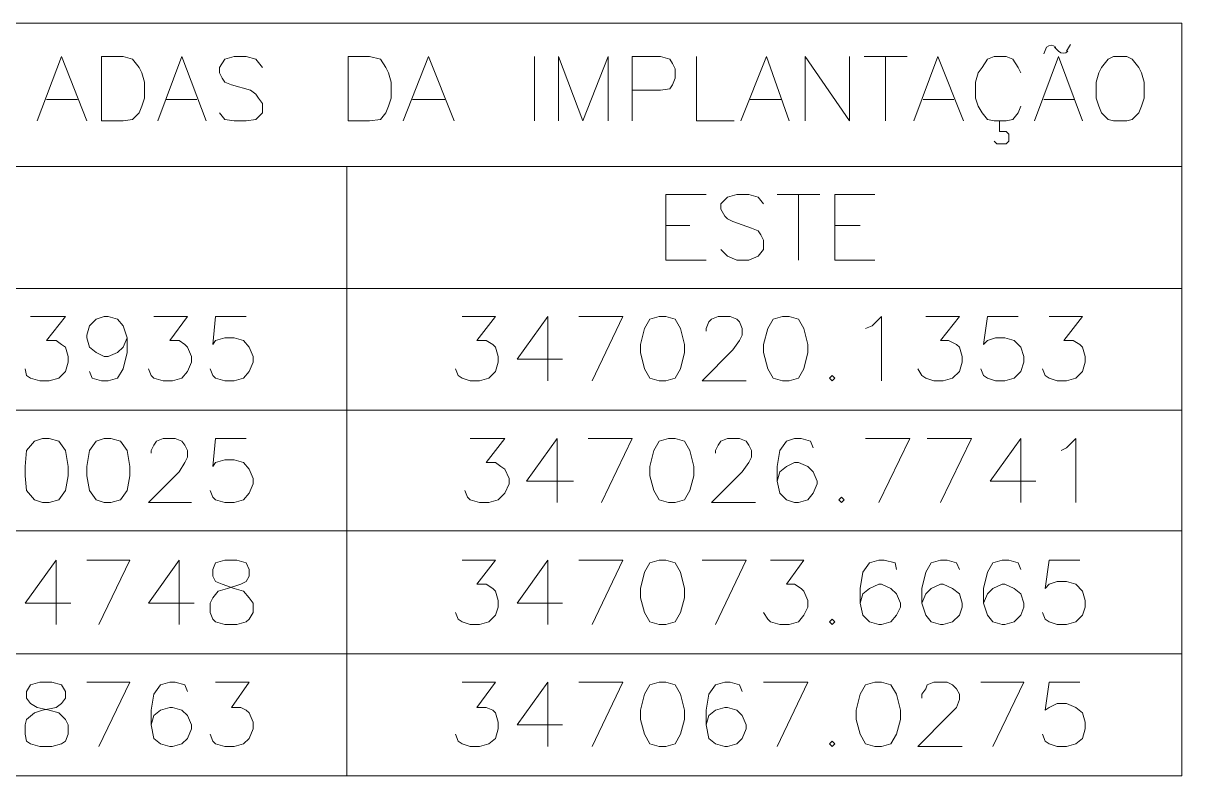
# Model space of a CAD drawing. Header units: millimetres. Extents: x 2928 to 3112, y 1220 to 1280.
# Drawn here: x 2998.234 to 3001.116, y 1235.11 to 1236.984 of the extents above; entities that cross this region are included whole.
import ezdxf

# ---------------------------------------------------------------- set-up
doc = ezdxf.new("R2010")
doc.units = ezdxf.units.MM

msp = doc.modelspace()

# ---------------------------------------------------------------- linework, layer by layer
at = {"color": 7, "linetype": 'Continuous', "lineweight": 5, "true_color": 0x000007}
for points in [[(2995.63876, 1236.62689), (2995.63876, 1236.98356), (3001.1155, 1236.98356), (3001.1155, 1236.62689)], [(3000.77217, 1236.90689), (3000.77883, 1236.92356), (3000.77883, 1236.92356)], [(3000.79883, 1236.92356), (3000.80883, 1236.91356), (3000.80883, 1236.91356)], [(3000.82883, 1236.91356), (3000.83883, 1236.93023), (3000.83883, 1236.93023)], [(2998.2688, 1236.74022), (2998.3288, 1236.90023), (2998.39213, 1236.74022)], [(2998.5688, 1236.74022), (2998.6288, 1236.90023), (2998.6888, 1236.74022)], [(2998.82881, 1236.87356), (2998.81214, 1236.89356), (2998.7888, 1236.90023), (2998.7588, 1236.90023), (2998.73547, 1236.89356), (2998.72214, 1236.87356), (2998.72214, 1236.86022), (2998.7288, 1236.84689), (2998.73547, 1236.83689), (2998.75214, 1236.83022), (2998.79881, 1236.81689), (2998.81214, 1236.80689), (2998.81881, 1236.79689), (2998.82881, 1236.78356), (2998.82881, 1236.76022), (2998.81214, 1236.74356), (2998.7888, 1236.74022), (2998.7588, 1236.74022), (2998.73547, 1236.74356), (2998.72214, 1236.76022)], [(2999.17881, 1236.74022), (2999.24214, 1236.90023), (2999.30548, 1236.74022)], [(2999.50548, 1236.90023), (2999.50548, 1236.74022), (2999.50548, 1236.74022)], [(2999.56548, 1236.74022), (2999.56548, 1236.90023), (2999.62548, 1236.74022), (2999.68882, 1236.90023), (2999.68882, 1236.74022)], [(2999.74882, 1236.74022), (2999.74882, 1236.90023), (2999.81882, 1236.90023), (2999.84215, 1236.89356), (2999.84882, 1236.88356), (2999.85549, 1236.87023), (2999.85549, 1236.84689), (2999.84882, 1236.83022), (2999.84215, 1236.82022), (2999.81882, 1236.81689), (2999.74882, 1236.81689)], [(2999.90882, 1236.90023), (2999.90882, 1236.74022), (3000.00216, 1236.74022)], [(3000.01882, 1236.74022), (3000.08216, 1236.90023), (3000.13882, 1236.74022)], [(3000.17882, 1236.74022), (3000.17882, 1236.90023), (3000.28883, 1236.74022), (3000.28883, 1236.90023)], [(3000.32549, 1236.90023), (3000.43216, 1236.90023), (3000.43216, 1236.90023)], [(3000.37883, 1236.90023), (3000.37883, 1236.74022), (3000.37883, 1236.74022)], [(3000.44883, 1236.74022), (3000.50883, 1236.90023), (3000.57216, 1236.74022)], [(3000.7155, 1236.86022), (3000.70883, 1236.87356), (3000.6955, 1236.89356), (3000.67883, 1236.90023), (3000.64883, 1236.90023), (3000.63216, 1236.89356), (3000.61883, 1236.87356), (3000.60883, 1236.86022), (3000.60216, 1236.83689), (3000.60216, 1236.79689), (3000.60883, 1236.77689), (3000.61883, 1236.76022), (3000.63216, 1236.74356), (3000.64883, 1236.74022), (3000.67883, 1236.74022), (3000.6955, 1236.74356), (3000.70883, 1236.76022), (3000.7155, 1236.77689)], [(3000.74883, 1236.74022), (3000.80883, 1236.90023), (3000.86883, 1236.74022)], [(2998.29213, 1236.79356), (2998.3688, 1236.79356), (2998.3688, 1236.79356)], [(2998.5888, 1236.79356), (2998.66547, 1236.79356), (2998.66547, 1236.79356)], [(2999.20214, 1236.79356), (2999.28215, 1236.79356), (2999.28215, 1236.79356)], [(3000.04216, 1236.79356), (3000.11882, 1236.79356), (3000.11882, 1236.79356)], [(3000.47216, 1236.79356), (3000.54883, 1236.79356), (3000.54883, 1236.79356)], [(3000.77217, 1236.79356), (3000.84883, 1236.79356), (3000.84883, 1236.79356)], [(3000.64883, 1236.69022), (3000.6555, 1236.68356), (3000.67883, 1236.68356), (3000.6855, 1236.69022), (3000.6855, 1236.70689), (3000.67883, 1236.71356), (3000.66217, 1236.71356), (3000.66217, 1236.74022)], [(2999.03881, 1236.62689), (2999.03881, 1236.32355), (2999.03881, 1236.02021), (2999.03881, 1235.72021), (2999.03881, 1235.41354), (2999.03881, 1235.1102)], [(3001.1155, 1236.62689), (3001.1155, 1236.32355), (3001.1155, 1236.02021), (3001.1155, 1235.72021), (3001.1155, 1235.41354), (3001.1155, 1235.1102)], [(2999.83215, 1236.39355), (2999.83215, 1236.55689), (2999.93215, 1236.55689)], [(3000.07549, 1236.53355), (3000.06216, 1236.55022), (3000.03882, 1236.55689), (3000.00882, 1236.55689), (2999.98549, 1236.55022), (2999.96882, 1236.53355), (2999.96882, 1236.52022), (2999.97882, 1236.50355), (2999.98549, 1236.49689), (2999.99882, 1236.49022), (3000.04549, 1236.47355), (3000.06216, 1236.46689), (3000.06882, 1236.45689), (3000.07549, 1236.44355), (3000.07549, 1236.42022), (3000.06216, 1236.40355), (3000.03882, 1236.39355), (3000.00882, 1236.39355), (2999.98549, 1236.40355), (2999.96882, 1236.42022)], [(3000.10882, 1236.55689), (3000.21549, 1236.55689), (3000.21549, 1236.55689)], [(3000.16216, 1236.55689), (3000.16216, 1236.39355), (3000.16216, 1236.39355)], [(3000.25216, 1236.39355), (3000.25216, 1236.55689), (3000.35216, 1236.55689)], [(2999.83215, 1236.48022), (2999.89215, 1236.48022), (2999.89215, 1236.48022)], [(3000.25216, 1236.48022), (3000.31549, 1236.48022), (3000.31549, 1236.48022)], [(2999.83215, 1236.39355), (2999.93215, 1236.39355), (2999.93215, 1236.39355)], [(3000.25216, 1236.39355), (3000.35216, 1236.39355), (3000.35216, 1236.39355)], [(2995.63876, 1236.32355), (2996.00543, 1236.32355), (2996.84544, 1236.32355), (2998.5288, 1236.32355)], [(2998.36213, 1236.32355), (3001.1155, 1236.32355), (3001.1155, 1236.32355)], [(2998.25213, 1236.25355), (2998.3388, 1236.25355), (2998.29213, 1236.19355), (2998.31546, 1236.19355), (2998.3288, 1236.18355), (2998.3388, 1236.17688), (2998.34547, 1236.15355), (2998.34547, 1236.14021), (2998.3388, 1236.11688), (2998.32213, 1236.10021), (2998.2988, 1236.09355), (2998.27546, 1236.09355), (2998.25213, 1236.10021), (2998.24213, 1236.10688), (2998.2388, 1236.12355)], [(2998.49213, 1236.20022), (2998.48213, 1236.17688), (2998.4688, 1236.16355), (2998.44547, 1236.15355), (2998.43547, 1236.15355), (2998.41547, 1236.16355), (2998.3988, 1236.17688), (2998.39213, 1236.20022), (2998.39213, 1236.20688), (2998.3988, 1236.23022), (2998.41547, 1236.24688), (2998.43547, 1236.25355), (2998.44547, 1236.25355), (2998.4688, 1236.24688), (2998.48213, 1236.23022), (2998.49213, 1236.20022), (2998.49213, 1236.16355), (2998.48213, 1236.12355), (2998.4688, 1236.10021), (2998.44547, 1236.09355), (2998.4288, 1236.09355), (2998.40547, 1236.10021), (2998.3988, 1236.11688)], [(2998.5588, 1236.25355), (2998.64214, 1236.25355), (2998.5988, 1236.19355), (2998.62214, 1236.19355), (2998.63547, 1236.18355), (2998.64214, 1236.17688), (2998.65214, 1236.15355), (2998.65214, 1236.14021), (2998.64214, 1236.11688), (2998.6288, 1236.10021), (2998.60547, 1236.09355), (2998.58214, 1236.09355), (2998.5588, 1236.10021), (2998.55213, 1236.10688), (2998.54547, 1236.12355)], [(2998.7888, 1236.25355), (2998.71214, 1236.25355), (2998.70547, 1236.18355), (2998.71214, 1236.19355), (2998.73547, 1236.20022), (2998.7588, 1236.20022), (2998.78214, 1236.19355), (2998.79547, 1236.17688), (2998.80547, 1236.15355), (2998.80547, 1236.14021), (2998.79547, 1236.11688), (2998.78214, 1236.10021), (2998.7588, 1236.09355), (2998.73547, 1236.09355), (2998.71214, 1236.10021), (2998.70547, 1236.10688), (2998.6988, 1236.12355)], [(2999.32548, 1236.25355), (2999.40881, 1236.25355), (2999.36215, 1236.19355), (2999.38548, 1236.19355), (2999.40215, 1236.18355), (2999.40881, 1236.17688), (2999.41548, 1236.15355), (2999.41548, 1236.14021), (2999.40881, 1236.11688), (2999.39215, 1236.10021), (2999.36881, 1236.09355), (2999.34548, 1236.09355), (2999.32548, 1236.10021), (2999.31548, 1236.10688), (2999.30881, 1236.12355)], [(2999.53882, 1236.09355), (2999.53882, 1236.25355), (2999.46215, 1236.14688), (2999.57548, 1236.14688)], [(2999.64882, 1236.09355), (2999.72548, 1236.25355), (2999.61548, 1236.25355)], [(2999.93215, 1236.21688), (2999.93215, 1236.22355), (2999.93882, 1236.24022), (2999.94549, 1236.24688), (2999.96216, 1236.25355), (2999.99216, 1236.25355), (3000.00882, 1236.24688), (3000.01549, 1236.24022), (3000.02216, 1236.22355), (3000.02216, 1236.20688), (3000.01549, 1236.19355), (2999.99882, 1236.17022), (2999.92215, 1236.09355), (3000.03216, 1236.09355)], [(3000.32883, 1236.22355), (3000.34549, 1236.23022), (3000.36883, 1236.25355), (3000.36883, 1236.09355)], [(3000.47883, 1236.25355), (3000.56216, 1236.25355), (3000.5155, 1236.19355), (3000.5355, 1236.19355), (3000.5555, 1236.18355), (3000.56216, 1236.17688), (3000.56883, 1236.15355), (3000.56883, 1236.14021), (3000.56216, 1236.11688), (3000.5455, 1236.10021), (3000.52216, 1236.09355), (3000.49883, 1236.09355), (3000.47883, 1236.10021), (3000.46883, 1236.10688), (3000.45883, 1236.12355)], [(3000.70883, 1236.25355), (3000.63216, 1236.25355), (3000.62216, 1236.18355), (3000.63216, 1236.19355), (3000.65216, 1236.20022), (3000.6755, 1236.20022), (3000.69883, 1236.19355), (3000.7155, 1236.17688), (3000.72217, 1236.15355), (3000.72217, 1236.14021), (3000.7155, 1236.11688), (3000.69883, 1236.10021), (3000.6755, 1236.09355), (3000.65216, 1236.09355), (3000.63216, 1236.10021), (3000.62216, 1236.10688), (3000.6155, 1236.12355)], [(3000.7855, 1236.25355), (3000.86883, 1236.25355), (3000.82217, 1236.19355), (3000.8455, 1236.19355), (3000.86217, 1236.18355), (3000.86883, 1236.17688), (3000.8755, 1236.15355), (3000.8755, 1236.14021), (3000.86883, 1236.11688), (3000.85217, 1236.10021), (3000.82883, 1236.09355), (3000.8055, 1236.09355), (3000.7855, 1236.10021), (3000.7755, 1236.10688), (3000.76883, 1236.12355)], [(2995.63876, 1236.02021), (2996.00543, 1236.02021), (2996.84544, 1236.02021), (2998.5288, 1236.02021)], [(2998.36213, 1236.02021), (3001.1155, 1236.02021), (3001.1155, 1236.02021)], [(2998.55213, 1235.91354), (2998.55213, 1235.92021), (2998.5588, 1235.93355), (2998.56547, 1235.94355), (2998.58214, 1235.95021), (2998.61214, 1235.95021), (2998.6288, 1235.94355), (2998.63547, 1235.93355), (2998.64214, 1235.92021), (2998.64214, 1235.90354), (2998.63547, 1235.89021), (2998.62214, 1235.86688), (2998.54547, 1235.79021), (2998.65214, 1235.79021)], [(2998.7888, 1235.95021), (2998.71214, 1235.95021), (2998.70547, 1235.88021), (2998.71214, 1235.89021), (2998.73547, 1235.89688), (2998.7588, 1235.89688), (2998.78214, 1235.89021), (2998.79547, 1235.87354), (2998.80547, 1235.85021), (2998.80547, 1235.83688), (2998.79547, 1235.81354), (2998.78214, 1235.79688), (2998.7588, 1235.79021), (2998.73547, 1235.79021), (2998.71214, 1235.79688), (2998.70547, 1235.80354), (2998.6988, 1235.82021)], [(2999.34548, 1235.95021), (2999.43215, 1235.95021), (2999.38548, 1235.89021), (2999.40881, 1235.89021), (2999.42215, 1235.88021), (2999.43215, 1235.87354), (2999.44215, 1235.85021), (2999.44215, 1235.83688), (2999.43215, 1235.81354), (2999.41548, 1235.79688), (2999.39215, 1235.79021), (2999.36881, 1235.79021), (2999.34548, 1235.79688), (2999.33881, 1235.80354), (2999.33215, 1235.82021)], [(2999.56215, 1235.79021), (2999.56215, 1235.95021), (2999.48548, 1235.84354), (2999.60215, 1235.84354)], [(2999.67215, 1235.79021), (2999.74882, 1235.95021), (2999.63882, 1235.95021)], [(2999.95549, 1235.91354), (2999.95549, 1235.92021), (2999.96216, 1235.93355), (2999.96882, 1235.94355), (2999.98549, 1235.95021), (3000.01549, 1235.95021), (3000.03216, 1235.94355), (3000.03882, 1235.93355), (3000.04549, 1235.92021), (3000.04549, 1235.90354), (3000.03882, 1235.89021), (3000.02216, 1235.86688), (2999.94549, 1235.79021), (3000.05549, 1235.79021)], [(3000.19883, 1235.92688), (3000.19216, 1235.94355), (3000.16882, 1235.95021), (3000.15216, 1235.95021), (3000.13216, 1235.94355), (3000.11549, 1235.92021), (3000.10882, 1235.88021), (3000.10882, 1235.84354), (3000.11549, 1235.81354), (3000.13216, 1235.79688), (3000.15216, 1235.79021), (3000.16216, 1235.79021), (3000.18549, 1235.79688), (3000.19883, 1235.81354), (3000.20883, 1235.83688), (3000.20883, 1235.84354), (3000.19883, 1235.86688), (3000.18549, 1235.88021), (3000.16216, 1235.89021), (3000.15216, 1235.89021), (3000.13216, 1235.88021), (3000.11549, 1235.86688), (3000.10882, 1235.84354)], [(3000.36216, 1235.79021), (3000.43883, 1235.95021), (3000.32883, 1235.95021)], [(3000.5155, 1235.79021), (3000.59216, 1235.95021), (3000.48216, 1235.95021)], [(3000.7155, 1235.79021), (3000.7155, 1235.95021), (3000.63883, 1235.84354), (3000.75217, 1235.84354)], [(3000.8155, 1235.92021), (3000.82883, 1235.92688), (3000.85217, 1235.95021), (3000.85217, 1235.79021)], [(2995.63876, 1235.72021), (2996.00543, 1235.72021), (2996.84544, 1235.72021), (2998.5288, 1235.72021)], [(2998.36213, 1235.72021), (3001.1155, 1235.72021), (3001.1155, 1235.72021)], [(2998.31546, 1235.48687), (2998.31546, 1235.64687), (2998.2388, 1235.54021), (2998.35213, 1235.54021)], [(2998.42213, 1235.48687), (2998.4988, 1235.64687), (2998.39213, 1235.64687)], [(2998.62214, 1235.48687), (2998.62214, 1235.64687), (2998.54547, 1235.54021), (2998.6588, 1235.54021)], [(2999.32548, 1235.64687), (2999.40881, 1235.64687), (2999.36215, 1235.58687), (2999.38548, 1235.58687), (2999.40215, 1235.57687), (2999.40881, 1235.57021), (2999.41548, 1235.54687), (2999.41548, 1235.53021), (2999.40881, 1235.51021), (2999.39215, 1235.49354), (2999.36881, 1235.48687), (2999.34548, 1235.48687), (2999.32548, 1235.49354), (2999.31548, 1235.50021), (2999.30881, 1235.51687)], [(2999.53882, 1235.48687), (2999.53882, 1235.64687), (2999.46215, 1235.54021), (2999.57548, 1235.54021)], [(2999.64882, 1235.48687), (2999.72548, 1235.64687), (2999.61548, 1235.64687)], [(2999.95549, 1235.48687), (3000.03216, 1235.64687), (2999.92215, 1235.64687)], [(3000.09216, 1235.64687), (3000.17549, 1235.64687), (3000.13216, 1235.58687), (3000.15216, 1235.58687), (3000.16882, 1235.57687), (3000.17549, 1235.57021), (3000.18549, 1235.54687), (3000.18549, 1235.53021), (3000.17549, 1235.51021), (3000.16216, 1235.49354), (3000.13882, 1235.48687), (3000.11549, 1235.48687), (3000.09216, 1235.49354), (3000.08549, 1235.50021), (3000.07549, 1235.51687)], [(3000.40549, 1235.62354), (3000.40216, 1235.64021), (3000.37549, 1235.64687), (3000.36216, 1235.64687), (3000.33883, 1235.64021), (3000.32216, 1235.61687), (3000.31549, 1235.57687), (3000.31549, 1235.54021), (3000.32216, 1235.51021), (3000.33883, 1235.49354), (3000.36216, 1235.48687), (3000.36883, 1235.48687), (3000.39216, 1235.49354), (3000.40549, 1235.51021), (3000.41549, 1235.53021), (3000.41549, 1235.54021), (3000.40549, 1235.56354), (3000.39216, 1235.57687), (3000.36883, 1235.58687), (3000.36216, 1235.58687), (3000.33883, 1235.57687), (3000.32216, 1235.56354), (3000.31549, 1235.54021)], [(3000.56216, 1235.62354), (3000.5555, 1235.64021), (3000.53216, 1235.64687), (3000.5155, 1235.64687), (3000.49216, 1235.64021), (3000.47883, 1235.61687), (3000.46883, 1235.57687), (3000.46883, 1235.54021), (3000.47883, 1235.51021), (3000.49216, 1235.49354), (3000.5155, 1235.48687), (3000.52216, 1235.48687), (3000.5455, 1235.49354), (3000.56216, 1235.51021), (3000.56883, 1235.53021), (3000.56883, 1235.54021), (3000.56216, 1235.56354), (3000.5455, 1235.57687), (3000.52216, 1235.58687), (3000.5155, 1235.58687), (3000.49216, 1235.57687), (3000.47883, 1235.56354), (3000.46883, 1235.54021)], [(3000.7155, 1235.62354), (3000.70883, 1235.64021), (3000.6855, 1235.64687), (3000.66883, 1235.64687), (3000.6455, 1235.64021), (3000.63216, 1235.61687), (3000.62216, 1235.57687), (3000.62216, 1235.54021), (3000.63216, 1235.51021), (3000.6455, 1235.49354), (3000.66883, 1235.48687), (3000.6755, 1235.48687), (3000.69883, 1235.49354), (3000.7155, 1235.51021), (3000.72217, 1235.53021), (3000.72217, 1235.54021), (3000.7155, 1235.56354), (3000.69883, 1235.57687), (3000.6755, 1235.58687), (3000.66883, 1235.58687), (3000.6455, 1235.57687), (3000.63216, 1235.56354), (3000.62216, 1235.54021)], [(3000.86217, 1235.64687), (3000.7855, 1235.64687), (3000.7755, 1235.57687), (3000.7855, 1235.58687), (3000.8055, 1235.59354), (3000.82883, 1235.59354), (3000.85217, 1235.58687), (3000.86883, 1235.57021), (3000.8755, 1235.54687), (3000.8755, 1235.53021), (3000.86883, 1235.51021), (3000.85217, 1235.49354), (3000.82883, 1235.48687), (3000.8055, 1235.48687), (3000.7855, 1235.49354), (3000.7755, 1235.50021), (3000.76883, 1235.51687)], [(2995.63876, 1235.41354), (2996.00543, 1235.41354), (2996.84544, 1235.41354), (2998.5288, 1235.41354)], [(2998.36213, 1235.41354), (3001.1155, 1235.41354), (3001.1155, 1235.41354)], [(2998.42213, 1235.18353), (2998.4988, 1235.34354), (2998.39213, 1235.34354)], [(2998.64214, 1235.3202), (2998.63547, 1235.33687), (2998.61214, 1235.34354), (2998.5988, 1235.34354), (2998.57547, 1235.33687), (2998.5588, 1235.31354), (2998.55213, 1235.27354), (2998.55213, 1235.23687), (2998.5588, 1235.20353), (2998.57547, 1235.1902), (2998.5988, 1235.18353), (2998.60547, 1235.18353), (2998.6288, 1235.1902), (2998.64214, 1235.20353), (2998.65214, 1235.22687), (2998.65214, 1235.23687), (2998.64214, 1235.2602), (2998.6288, 1235.27354), (2998.60547, 1235.2802), (2998.5988, 1235.2802), (2998.57547, 1235.27354), (2998.5588, 1235.2602), (2998.55213, 1235.23687)], [(2998.71214, 1235.34354), (2998.79547, 1235.34354), (2998.75214, 1235.2802), (2998.77547, 1235.2802), (2998.7888, 1235.27354), (2998.79547, 1235.26687), (2998.80547, 1235.24354), (2998.80547, 1235.22687), (2998.79547, 1235.20353), (2998.78214, 1235.1902), (2998.7588, 1235.18353), (2998.73547, 1235.18353), (2998.71214, 1235.1902), (2998.70547, 1235.19687), (2998.6988, 1235.21353)], [(2999.32548, 1235.34354), (2999.40881, 1235.34354), (2999.36215, 1235.2802), (2999.38548, 1235.2802), (2999.40215, 1235.27354), (2999.40881, 1235.26687), (2999.41548, 1235.24354), (2999.41548, 1235.22687), (2999.40881, 1235.20353), (2999.39215, 1235.1902), (2999.36881, 1235.18353), (2999.34548, 1235.18353), (2999.32548, 1235.1902), (2999.31548, 1235.19687), (2999.30881, 1235.21353)], [(2999.53882, 1235.18353), (2999.53882, 1235.34354), (2999.46215, 1235.23687), (2999.57548, 1235.23687)], [(2999.64882, 1235.18353), (2999.72548, 1235.34354), (2999.61548, 1235.34354)], [(3000.02216, 1235.3202), (3000.01549, 1235.33687), (2999.99216, 1235.34354), (2999.97882, 1235.34354), (2999.95549, 1235.33687), (2999.93882, 1235.31354), (2999.93215, 1235.27354), (2999.93215, 1235.23687), (2999.93882, 1235.20353), (2999.95549, 1235.1902), (2999.97882, 1235.18353), (2999.98549, 1235.18353), (3000.00882, 1235.1902), (3000.02216, 1235.20353), (3000.03216, 1235.22687), (3000.03216, 1235.23687), (3000.02216, 1235.2602), (3000.00882, 1235.27354), (2999.98549, 1235.2802), (2999.97882, 1235.2802), (2999.95549, 1235.27354), (2999.93882, 1235.2602), (2999.93215, 1235.23687)], [(3000.10882, 1235.18353), (3000.18549, 1235.34354), (3000.07549, 1235.34354)], [(3000.46883, 1235.30354), (3000.46883, 1235.31354), (3000.47883, 1235.32687), (3000.48216, 1235.33687), (3000.49883, 1235.34354), (3000.53216, 1235.34354), (3000.5455, 1235.33687), (3000.5555, 1235.32687), (3000.56216, 1235.31354), (3000.56216, 1235.3002), (3000.5555, 1235.2802), (3000.5355, 1235.2602), (3000.45883, 1235.18353), (3000.56883, 1235.18353)], [(3000.6455, 1235.18353), (3000.72217, 1235.34354), (3000.6155, 1235.34354)], [(3000.86217, 1235.34354), (3000.7855, 1235.34354), (3000.7755, 1235.27354), (3000.7855, 1235.2802), (3000.8055, 1235.2902), (3000.82883, 1235.2902), (3000.85217, 1235.2802), (3000.86883, 1235.26687), (3000.8755, 1235.24354), (3000.8755, 1235.22687), (3000.86883, 1235.20353), (3000.85217, 1235.1902), (3000.82883, 1235.18353), (3000.8055, 1235.18353), (3000.7855, 1235.1902), (3000.7755, 1235.19687), (3000.76883, 1235.21353)], [(2996.79544, 1235.1102), (2998.36213, 1235.1102), (3001.1155, 1235.1102)]]:
    msp.add_lwpolyline(points, dxfattribs=at)
for points in [[(2998.4288, 1236.74022), (2998.4288, 1236.90023), (2998.48213, 1236.90023), (2998.50547, 1236.89356), (2998.52213, 1236.87356), (2998.5288, 1236.86022), (2998.53547, 1236.83689), (2998.53547, 1236.79689), (2998.5288, 1236.77689), (2998.52213, 1236.76022), (2998.50547, 1236.74356), (2998.48213, 1236.74022)], [(2999.04214, 1236.74022), (2999.04214, 1236.90023), (2999.09548, 1236.90023), (2999.12214, 1236.89356), (2999.13548, 1236.87356), (2999.14214, 1236.86022), (2999.14881, 1236.83689), (2999.14881, 1236.79689), (2999.14214, 1236.77689), (2999.13548, 1236.76022), (2999.12214, 1236.74356), (2999.09548, 1236.74022)], [(3000.9455, 1236.90023), (3000.93217, 1236.89356), (3000.9155, 1236.87356), (3000.90884, 1236.86022), (3000.90217, 1236.83689), (3000.90217, 1236.79689), (3000.90884, 1236.77689), (3000.9155, 1236.76022), (3000.93217, 1236.74356), (3000.9455, 1236.74022), (3000.97884, 1236.74022), (3000.99217, 1236.74356), (3001.00884, 1236.76022), (3001.0155, 1236.77689), (3001.02217, 1236.79689), (3001.02217, 1236.83689), (3001.0155, 1236.86022), (3001.00884, 1236.87356), (3000.99217, 1236.89356), (3000.97884, 1236.90023)], [(2999.81549, 1236.25355), (2999.79215, 1236.24688), (2999.77882, 1236.22355), (2999.76882, 1236.18355), (2999.76882, 1236.16355), (2999.77882, 1236.12355), (2999.79215, 1236.10021), (2999.81549, 1236.09355), (2999.83215, 1236.09355), (2999.85549, 1236.10021), (2999.86882, 1236.12355), (2999.87882, 1236.16355), (2999.87882, 1236.18355), (2999.86882, 1236.22355), (2999.85549, 1236.24688), (2999.83215, 1236.25355)], [(3000.12216, 1236.25355), (3000.09882, 1236.24688), (3000.08549, 1236.22355), (3000.07549, 1236.18355), (3000.07549, 1236.16355), (3000.08549, 1236.12355), (3000.09882, 1236.10021), (3000.12216, 1236.09355), (3000.13882, 1236.09355), (3000.16216, 1236.10021), (3000.17549, 1236.12355), (3000.18549, 1236.16355), (3000.18549, 1236.18355), (3000.17549, 1236.22355), (3000.16216, 1236.24688), (3000.13882, 1236.25355)], [(3000.24549, 1236.10688), (3000.23883, 1236.10021), (3000.24549, 1236.09355), (3000.25216, 1236.10021)], [(2998.28213, 1235.95021), (2998.26213, 1235.94355), (2998.24213, 1235.92021), (2998.2388, 1235.88021), (2998.2388, 1235.85688), (2998.24213, 1235.82021), (2998.26213, 1235.79688), (2998.28213, 1235.79021), (2998.2988, 1235.79021), (2998.32213, 1235.79688), (2998.3388, 1235.82021), (2998.34547, 1235.85688), (2998.34547, 1235.88021), (2998.3388, 1235.92021), (2998.32213, 1235.94355), (2998.2988, 1235.95021)], [(2998.43547, 1235.95021), (2998.41547, 1235.94355), (2998.3988, 1235.92021), (2998.39213, 1235.88021), (2998.39213, 1235.85688), (2998.3988, 1235.82021), (2998.41547, 1235.79688), (2998.43547, 1235.79021), (2998.45213, 1235.79021), (2998.47547, 1235.79688), (2998.49213, 1235.82021), (2998.4988, 1235.85688), (2998.4988, 1235.88021), (2998.49213, 1235.92021), (2998.47547, 1235.94355), (2998.45213, 1235.95021)], [(2999.83882, 1235.95021), (2999.81549, 1235.94355), (2999.80215, 1235.92021), (2999.79215, 1235.88021), (2999.79215, 1235.85688), (2999.80215, 1235.82021), (2999.81549, 1235.79688), (2999.83882, 1235.79021), (2999.85549, 1235.79021), (2999.87882, 1235.79688), (2999.89215, 1235.82021), (2999.90215, 1235.85688), (2999.90215, 1235.88021), (2999.89215, 1235.92021), (2999.87882, 1235.94355), (2999.85549, 1235.95021)], [(3000.26883, 1235.80354), (3000.26216, 1235.79688), (3000.26883, 1235.79021), (3000.27549, 1235.79688)], [(2998.73547, 1235.64687), (2998.71214, 1235.64021), (2998.70547, 1235.62354), (2998.70547, 1235.60687), (2998.71214, 1235.59354), (2998.7288, 1235.58687), (2998.7588, 1235.57687), (2998.78214, 1235.57021), (2998.79547, 1235.55354), (2998.80547, 1235.54021), (2998.80547, 1235.51687), (2998.79547, 1235.50021), (2998.7888, 1235.49354), (2998.76547, 1235.48687), (2998.73547, 1235.48687), (2998.71214, 1235.49354), (2998.70547, 1235.50021), (2998.6988, 1235.51687), (2998.6988, 1235.54021), (2998.70547, 1235.55354), (2998.7188, 1235.57021), (2998.74214, 1235.57687), (2998.77547, 1235.58687), (2998.7888, 1235.59354), (2998.79547, 1235.60687), (2998.79547, 1235.62354), (2998.7888, 1235.64021), (2998.76547, 1235.64687)], [(2999.81549, 1235.64687), (2999.79215, 1235.64021), (2999.77882, 1235.61687), (2999.76882, 1235.57687), (2999.76882, 1235.55354), (2999.77882, 1235.51687), (2999.79215, 1235.49354), (2999.81549, 1235.48687), (2999.83215, 1235.48687), (2999.85549, 1235.49354), (2999.86882, 1235.51687), (2999.87882, 1235.55354), (2999.87882, 1235.57687), (2999.86882, 1235.61687), (2999.85549, 1235.64021), (2999.83215, 1235.64687)], [(3000.24549, 1235.50021), (3000.23883, 1235.49354), (3000.24549, 1235.48687), (3000.25216, 1235.49354)], [(2998.27546, 1235.34354), (2998.25213, 1235.33687), (2998.24213, 1235.3202), (2998.24213, 1235.30354), (2998.25213, 1235.2902), (2998.2688, 1235.2802), (2998.2988, 1235.27354), (2998.32213, 1235.26687), (2998.3388, 1235.2502), (2998.34547, 1235.23687), (2998.34547, 1235.21353), (2998.3388, 1235.19687), (2998.3288, 1235.1902), (2998.30546, 1235.18353), (2998.27546, 1235.18353), (2998.25213, 1235.1902), (2998.24213, 1235.19687), (2998.2388, 1235.21353), (2998.2388, 1235.23687), (2998.24213, 1235.2502), (2998.26213, 1235.26687), (2998.28213, 1235.27354), (2998.31546, 1235.2802), (2998.3288, 1235.2902), (2998.3388, 1235.30354), (2998.3388, 1235.3202), (2998.3288, 1235.33687), (2998.30546, 1235.34354)], [(2999.81549, 1235.34354), (2999.79215, 1235.33687), (2999.77882, 1235.31354), (2999.76882, 1235.27354), (2999.76882, 1235.2502), (2999.77882, 1235.21353), (2999.79215, 1235.1902), (2999.81549, 1235.18353), (2999.83215, 1235.18353), (2999.85549, 1235.1902), (2999.86882, 1235.21353), (2999.87882, 1235.2502), (2999.87882, 1235.27354), (2999.86882, 1235.31354), (2999.85549, 1235.33687), (2999.83215, 1235.34354)], [(3000.35216, 1235.34354), (3000.32883, 1235.33687), (3000.31549, 1235.31354), (3000.30549, 1235.27354), (3000.30549, 1235.2502), (3000.31549, 1235.21353), (3000.32883, 1235.1902), (3000.35216, 1235.18353), (3000.36883, 1235.18353), (3000.39216, 1235.1902), (3000.40549, 1235.21353), (3000.41549, 1235.2502), (3000.41549, 1235.27354), (3000.40549, 1235.31354), (3000.39216, 1235.33687), (3000.36883, 1235.34354)], [(3000.24549, 1235.19687), (3000.23883, 1235.1902), (3000.24549, 1235.18353), (3000.25216, 1235.1902)]]:
    msp.add_lwpolyline(points, close=True, dxfattribs=at)
at = {"color": 7, "linetype": 'Continuous', "lineweight": 9, "true_color": 0x000007}
msp.add_lwpolyline([(2995.63876, 1236.62689), (2996.00543, 1236.62689), (2996.79544, 1236.62689), (2998.36213, 1236.62689), (3001.1155, 1236.62689)], dxfattribs=at)
at = {"color": 7, "linetype": 'Continuous', "lineweight": 5, "true_color": 0x000007}
for points in [[(3000.80217, 1236.92356), (3000.7955, 1236.93023), (3000.7855, 1236.93023), (3000.77883, 1236.92356)], [(3000.80883, 1236.91356), (3000.8155, 1236.90689), (3000.8255, 1236.90689), (3000.83217, 1236.91356)]]:
    msp.add_open_spline(points, degree=3, dxfattribs=at)

doc.saveas('drawing.dxf')
